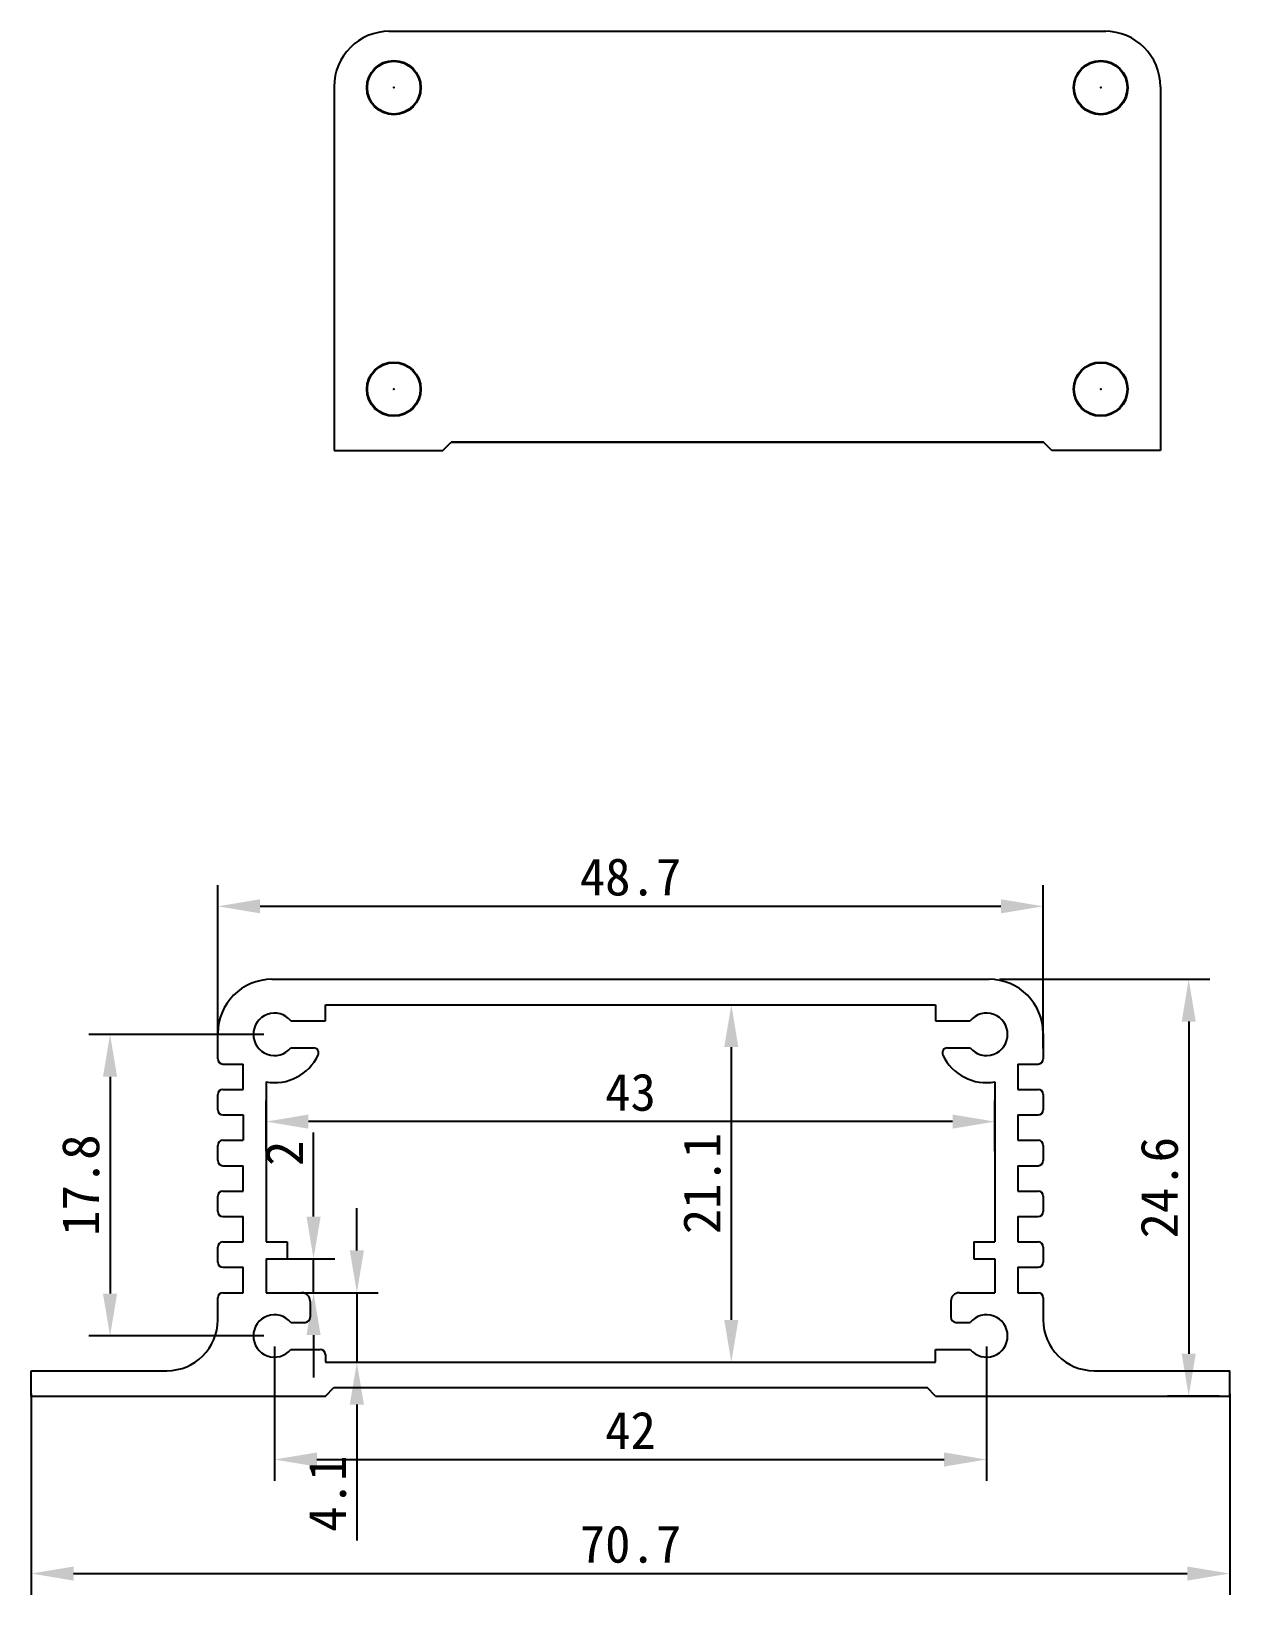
# Model space of a CAD drawing. Header units: millimetres. Extents: x 3768.6 to 3839.3, y 968.7 to 1061.
import ezdxf

# ---------------------------------------------------------------- set-up
doc = ezdxf.new("R2010")
doc.units = ezdxf.units.MM
doc.layers.add('POINT', color=2, linetype='Continuous')
doc.layers.add('PROPRO', color=1, linetype='Continuous')
doc.styles.get("Standard").update_dxf_attribs({"font": ''})
doc.styles.get('Standard').set_extended_font_data('NSimSun')
doc.dimstyles.new('ISO-25', dxfattribs={"dimtxt": 2.2, "dimasz": 2.5, "dimexe": 1.25, "dimexo": 0.625, "dimtad": 1, "dimdsep": 46, "dimtxsty": 'Standard', "dimcen": 2.5, "dimclrd": 1, "dimclre": 1, "dimadec": 0, "dimazin": 0, "dimtfac": 1, "dimtmove": 0, "dimatfit": 3, "dimfxl": 1, "dimarcsym": 0})

# ---------------------------------------------------------------- blocks, each defined once
blk = doc.blocks.new('*D47')
at = {"color": 1, "lineweight": -2}
for p, q in [((3768.588, 980.598), (3768.588, 968.749)), ((3839.288, 980.598), (3839.288, 968.749)), ((3771.088, 969.999), (3836.788, 969.999))]:
    blk.add_line(p, q, dxfattribs=at)
at = {"color": 1}
for points in [[(3771.088, 970.416), (3771.088, 969.583), (3768.588, 969.999)], [(3836.788, 970.416), (3836.788, 969.583), (3839.288, 969.999)]]:
    blk.add_solid(points, dxfattribs=at)
at = {"layer": 'DEFPOINTS', "color": 0}
for p in [(3768.588, 981.223), (3839.288, 981.223), (3839.288, 969.999)]:
    blk.add_point(p, dxfattribs=at)
at = {"color": 0, "insert": (3803.938, 971.724), "char_height": 2.2, "attachment_point": 5}
blk.add_mtext('70.7', dxfattribs=at)
blk = doc.blocks.new('*D48')
at = {"color": 1, "lineweight": -2}
for p, q in [((3782.938, 983.398), (3782.938, 975.479)), ((3824.938, 983.398), (3824.938, 975.479)), ((3785.438, 976.729), (3822.438, 976.729))]:
    blk.add_line(p, q, dxfattribs=at)
at = {"color": 1}
for points in [[(3785.438, 977.146), (3785.438, 976.312), (3782.938, 976.729)], [(3822.438, 977.146), (3822.438, 976.312), (3824.938, 976.729)]]:
    blk.add_solid(points, dxfattribs=at)
at = {"layer": 'DEFPOINTS', "color": 0}
for p in [(3782.938, 984.023), (3824.938, 984.023), (3824.938, 976.729)]:
    blk.add_point(p, dxfattribs=at)
at = {"color": 0, "insert": (3803.938, 978.454), "char_height": 2.2, "attachment_point": 5}
blk.add_mtext('42', dxfattribs=at)
blk = doc.blocks.new('*D49')
at = {"color": 1, "lineweight": -2}
for p, q in [((3779.588, 1001.748), (3779.588, 1010.631)), ((3828.288, 1000.998), (3828.288, 1010.631)), ((3782.088, 1009.381), (3825.788, 1009.381))]:
    blk.add_line(p, q, dxfattribs=at)
at = {"color": 1}
for points in [[(3782.088, 1009.798), (3782.088, 1008.965), (3779.588, 1009.381)], [(3825.788, 1009.798), (3825.788, 1008.965), (3828.288, 1009.381)]]:
    blk.add_solid(points, dxfattribs=at)
at = {"layer": 'DEFPOINTS', "color": 0}
for p in [(3828.288, 1009.381), (3779.588, 1001.123), (3828.288, 1000.373)]:
    blk.add_point(p, dxfattribs=at)
at = {"color": 0, "insert": (3803.938, 1011.106), "char_height": 2.2, "attachment_point": 5}
blk.add_mtext('48.7', dxfattribs=at)
blk = doc.blocks.new('*D50')
at = {"color": 1, "lineweight": -2}
for p, q in [((3782.313, 1001.823), (3771.986, 1001.823)), ((3773.236, 999.323), (3773.236, 986.523)), ((3782.313, 984.023), (3771.986, 984.023))]:
    blk.add_line(p, q, dxfattribs=at)
at = {"color": 1}
for points in [[(3772.82, 999.323), (3773.653, 999.323), (3773.236, 1001.823)], [(3772.82, 986.523), (3773.653, 986.523), (3773.236, 984.023)]]:
    blk.add_solid(points, dxfattribs=at)
at = {"layer": 'DEFPOINTS', "color": 0}
for p in [(3782.938, 1001.823), (3773.236, 984.023), (3782.938, 984.023)]:
    blk.add_point(p, dxfattribs=at)
at = {"color": 0, "insert": (3771.511, 992.923), "char_height": 2.2, "attachment_point": 5, "rotation": 90}
blk.add_mtext('17.8', dxfattribs=at)
blk = doc.blocks.new('*D51')
at = {"color": 1, "lineweight": -2}
for p, q in [((3825.713, 1005.073), (3838.12, 1005.073)), ((3836.87, 1002.573), (3836.87, 982.973)), ((3838.663, 980.473), (3835.62, 980.473))]:
    blk.add_line(p, q, dxfattribs=at)
at = {"color": 1}
for points in [[(3836.454, 1002.573), (3837.287, 1002.573), (3836.87, 1005.073)], [(3836.454, 982.973), (3837.287, 982.973), (3836.87, 980.473)]]:
    blk.add_solid(points, dxfattribs=at)
at = {"layer": 'DEFPOINTS', "color": 0}
for p in [(3825.088, 1005.073), (3836.87, 980.473), (3839.288, 980.473)]:
    blk.add_point(p, dxfattribs=at)
at = {"color": 0, "insert": (3835.145, 992.773), "char_height": 2.2, "attachment_point": 5, "rotation": 90}
blk.add_mtext('24.6', dxfattribs=at)
blk = doc.blocks.new('*D52')
at = {"color": 1, "lineweight": -2}
for p, q in [((3785.24, 991.073), (3785.24, 996.033)), ((3783.688, 988.573), (3786.49, 988.573)), ((3785.24, 986.573), (3785.24, 988.573)), ((3784.113, 986.573), (3786.49, 986.573)), ((3785.24, 984.073), (3785.24, 981.573))]:
    blk.add_line(p, q, dxfattribs=at)
at = {"color": 1}
for points in [[(3784.823, 991.073), (3785.657, 991.073), (3785.24, 988.573)], [(3784.823, 984.073), (3785.657, 984.073), (3785.24, 986.573)]]:
    blk.add_solid(points, dxfattribs=at)
at = {"layer": 'DEFPOINTS', "color": 0}
for p in [(3783.063, 988.573), (3783.488, 986.573), (3785.24, 986.573)]:
    blk.add_point(p, dxfattribs=at)
at = {"color": 0, "insert": (3783.515, 994.803), "char_height": 2.2, "attachment_point": 5, "rotation": 90}
blk.add_mtext('2', dxfattribs=at)
blk = doc.blocks.new('*D53')
at = {"color": 1, "lineweight": -2}
for p, q in [((3787.795, 989.073), (3787.795, 991.573)), ((3785.801, 986.573), (3789.045, 986.573)), ((3787.795, 986.573), (3787.795, 982.473)), ((3786.563, 982.473), (3789.045, 982.473)), ((3787.795, 979.973), (3787.795, 971.957))]:
    blk.add_line(p, q, dxfattribs=at)
at = {"color": 1}
for points in [[(3787.379, 989.073), (3788.212, 989.073), (3787.795, 986.573)], [(3787.379, 979.973), (3788.212, 979.973), (3787.795, 982.473)]]:
    blk.add_solid(points, dxfattribs=at)
at = {"layer": 'DEFPOINTS', "color": 0}
for p in [(3785.176, 986.573), (3785.938, 982.473), (3787.795, 982.473)]:
    blk.add_point(p, dxfattribs=at)
at = {"color": 0, "insert": (3786.07, 974.715), "char_height": 2.2, "attachment_point": 5, "rotation": 90}
blk.add_mtext('4.1', dxfattribs=at)
blk = doc.blocks.new('*D54')
at = {"color": 1, "lineweight": -2}
for p, q in [((3782.438, 994.92), (3782.438, 997.924)), ((3825.438, 994.92), (3825.438, 997.924)), ((3822.938, 996.674), (3784.938, 996.674))]:
    blk.add_line(p, q, dxfattribs=at)
at = {"color": 1}
for points in [[(3784.938, 997.091), (3784.938, 996.258), (3782.438, 996.674)], [(3822.938, 997.091), (3822.938, 996.258), (3825.438, 996.674)]]:
    blk.add_solid(points, dxfattribs=at)
at = {"layer": 'DEFPOINTS', "color": 0}
for p in [(3782.438, 996.674), (3782.438, 994.295), (3825.438, 994.295)]:
    blk.add_point(p, dxfattribs=at)
at = {"color": 0, "insert": (3803.938, 998.399), "char_height": 2.2, "attachment_point": 5}
blk.add_mtext('43', dxfattribs=at)
blk = doc.blocks.new('*D55')
at = {"color": 1, "lineweight": -2}
for p, q in [((3804.563, 1003.573), (3811.136, 1003.573)), ((3809.886, 1001.073), (3809.886, 984.973)), ((3804.563, 982.473), (3811.136, 982.473))]:
    blk.add_line(p, q, dxfattribs=at)
at = {"color": 1}
for points in [[(3809.469, 1001.073), (3810.302, 1001.073), (3809.886, 1003.573)], [(3809.469, 984.973), (3810.302, 984.973), (3809.886, 982.473)]]:
    blk.add_solid(points, dxfattribs=at)
at = {"layer": 'DEFPOINTS', "color": 0}
for p in [(3803.938, 1003.573), (3803.938, 982.473), (3809.886, 982.473)]:
    blk.add_point(p, dxfattribs=at)
at = {"color": 0, "insert": (3808.161, 993.023), "char_height": 2.2, "attachment_point": 5, "rotation": 90}
blk.add_mtext('21.1', dxfattribs=at)
blk = doc.blocks.new('*U44', base_point=(506.378, 186.342))
at = {"layer": 'POINT', "color": 2}
blk.add_point((506.378, 186.342), dxfattribs=at)
at = {"layer": 'PROPRO'}
blk.add_circle((506.378, 186.342), 1.6, dxfattribs=at)
blk = doc.blocks.new('*U43', base_point=(506.378, 204.142))
at = {"layer": 'POINT', "color": 2}
blk.add_point((506.378, 204.142), dxfattribs=at)
at = {"layer": 'PROPRO'}
blk.add_circle((506.378, 204.142), 1.6, dxfattribs=at)
blk = doc.blocks.new('*U46', base_point=(548.078, 186.342))
at = {"layer": 'POINT', "color": 2}
blk.add_point((548.078, 186.342), dxfattribs=at)
at = {"layer": 'PROPRO'}
blk.add_circle((548.078, 186.342), 1.6, dxfattribs=at)
blk = doc.blocks.new('*U45', base_point=(548.078, 204.142))
at = {"layer": 'POINT', "color": 2}
blk.add_point((548.078, 204.142), dxfattribs=at)
at = {"layer": 'PROPRO'}
blk.add_circle((548.078, 204.142), 1.6, dxfattribs=at)

msp = doc.modelspace()

# ---------------------------------------------------------------- linework, layer by layer
for p, q in [((3789.677, 1061.027), (3831.977, 1061.027)), ((3786.452, 1057.752), (3786.452, 1036.277)), ((3835.202, 1057.752), (3835.202, 1036.277)), ((3792.859, 1036.277), (3793.359, 1036.777)), ((3828.296, 1036.777), (3793.359, 1036.777)), ((3793.369, 1036.777), (3828.286, 1036.777)), ((3828.796, 1036.277), (3828.296, 1036.777)), ((3786.452, 1036.277), (3792.859, 1036.277)), ((3835.202, 1036.277), (3828.796, 1036.277)), ((3782.788, 1005.073), (3825.088, 1005.073)), ((3785.938, 1003.573), (3821.938, 1003.573)), ((3785.938, 1002.623), (3785.938, 1003.573)), ((3821.938, 1003.573), (3821.938, 1002.623)), ((3783.899, 1002.623), (3785.938, 1002.623)), ((3821.938, 1002.623), (3823.978, 1002.623)), ((3779.588, 1000.373), (3779.588, 1001.873)), ((3828.288, 1001.873), (3828.288, 1000.373)), ((3783.899, 1001.023), (3785.239, 1001.023)), ((3822.638, 1001.023), (3823.978, 1001.023)), ((3779.888, 1000.073), (3781.088, 1000.073)), ((3781.088, 998.573), (3781.088, 1000.073)), ((3826.788, 1000.073), (3827.988, 1000.073)), ((3826.788, 1000.073), (3826.788, 998.573)), ((3779.888, 998.573), (3781.088, 998.573)), ((3782.438, 999.017), (3782.438, 989.573)), ((3825.438, 999.017), (3825.438, 989.573)), ((3826.788, 998.573), (3827.988, 998.573)), ((3779.588, 997.373), (3779.588, 998.273)), ((3828.288, 998.273), (3828.288, 997.373)), ((3779.888, 997.073), (3781.088, 997.073)), ((3781.088, 997.073), (3781.088, 995.573)), ((3826.788, 997.073), (3827.988, 997.073)), ((3826.788, 997.073), (3826.788, 995.573)), ((3779.588, 994.373), (3779.588, 995.273)), ((3779.888, 995.573), (3781.088, 995.573)), ((3826.788, 995.573), (3827.988, 995.573)), ((3828.288, 995.273), (3828.288, 994.373)), ((3779.888, 994.073), (3781.088, 994.073)), ((3781.088, 992.573), (3781.088, 994.073)), ((3826.788, 994.073), (3827.988, 994.073)), ((3826.788, 994.073), (3826.788, 992.573)), ((3779.588, 991.373), (3779.588, 992.273)), ((3779.888, 992.573), (3781.088, 992.573)), ((3826.788, 992.573), (3827.988, 992.573)), ((3828.288, 992.273), (3828.288, 991.373)), ((3779.888, 991.073), (3781.088, 991.073)), ((3781.088, 989.573), (3781.088, 991.073)), ((3826.788, 991.073), (3827.988, 991.073)), ((3826.788, 991.073), (3826.788, 989.573)), ((3779.588, 988.373), (3779.588, 989.273)), ((3779.888, 989.573), (3781.088, 989.573)), ((3782.438, 989.573), (3783.688, 989.573)), ((3783.688, 989.573), (3783.688, 988.573)), ((3824.188, 989.573), (3825.438, 989.573)), ((3824.188, 989.573), (3824.188, 988.573)), ((3826.788, 989.573), (3827.988, 989.573)), ((3828.288, 989.273), (3828.288, 988.373)), ((3782.438, 988.573), (3783.688, 988.573)), ((3782.438, 988.573), (3782.438, 986.573)), ((3824.188, 988.573), (3825.438, 988.573)), ((3825.438, 988.573), (3825.438, 986.573)), ((3779.888, 988.073), (3781.088, 988.073)), ((3781.088, 986.573), (3781.088, 988.073)), ((3826.788, 988.073), (3827.988, 988.073)), ((3826.788, 988.073), (3826.788, 986.573)), ((3779.888, 986.573), (3781.088, 986.573)), ((3782.438, 986.573), (3784.538, 986.573)), ((3823.338, 986.573), (3825.438, 986.573)), ((3826.788, 986.573), (3827.988, 986.573)), ((3779.588, 984.973), (3779.588, 986.273)), ((3785.038, 986.073), (3785.038, 985.123)), ((3822.838, 986.073), (3822.838, 985.123)), ((3828.288, 986.273), (3828.288, 984.973)), ((3783.899, 984.823), (3784.738, 984.823)), ((3823.138, 984.823), (3823.978, 984.823)), ((3783.899, 983.223), (3785.638, 983.223)), ((3785.938, 982.923), (3785.938, 982.473)), ((3821.938, 983.223), (3823.978, 983.223)), ((3821.938, 982.473), (3821.938, 983.223)), ((3768.588, 981.973), (3776.588, 981.973)), ((3768.588, 980.473), (3768.588, 981.973)), ((3785.938, 982.473), (3821.938, 982.473)), ((3831.288, 981.973), (3839.288, 981.973)), ((3839.288, 980.473), (3839.288, 981.973)), ((3785.938, 980.473), (3786.438, 980.973)), ((3786.438, 980.973), (3821.438, 980.973)), ((3821.938, 980.473), (3821.438, 980.973)), ((3768.588, 980.473), (3785.938, 980.473)), ((3821.938, 980.473), (3839.288, 980.473))]:
    msp.add_line(p, q)
for centre in [(3789.977, 1057.702), (3831.677, 1057.702), (3789.977, 1039.902), (3831.677, 1039.902)]:
    msp.add_circle(centre, 1.56)
for centre, radius, start, end in [((3789.727, 1057.752), 3.275, 90, 180), ((3831.927, 1057.752), 3.275, 0, 90), ((3782.788, 1001.873), 3.2, 90, 180), ((3825.088, 1001.873), 3.2, 0, 90), ((3782.938, 1001.823), 1.25, 39.79182, 320.20818), ((3824.938, 1001.823), 1.25, 219.79182, 140.20818), ((3779.888, 1000.373), 0.3, 180, 270), ((3782.938, 1001.823), 2.85, 259.89582, 334.4453), ((3785.239, 1000.723), 0.3, 334.4453, 90), ((3822.638, 1000.723), 0.3, 90, 205.5547), ((3824.938, 1001.823), 2.85, 205.5547, 280.10418), ((3827.988, 1000.373), 0.3, 270, 0), ((3779.888, 998.273), 0.3, 90, 180), ((3827.988, 998.273), 0.3, 0, 90), ((3779.888, 997.373), 0.3, 180, 270), ((3827.988, 997.373), 0.3, 270, 0), ((3779.888, 995.273), 0.3, 90, 180), ((3827.988, 995.273), 0.3, 0, 90), ((3779.888, 994.373), 0.3, 180, 270), ((3827.988, 994.373), 0.3, 270, 0), ((3779.888, 992.273), 0.3, 90, 180), ((3827.988, 992.273), 0.3, 0, 90), ((3779.888, 991.373), 0.3, 180, 270), ((3827.988, 991.373), 0.3, 270, 0), ((3779.888, 989.273), 0.3, 90, 180), ((3827.988, 989.273), 0.3, 0, 90), ((3779.888, 988.373), 0.3, 180, 270), ((3827.988, 988.373), 0.3, 270, 0), ((3779.888, 986.273), 0.3, 90, 180), ((3784.538, 986.073), 0.5, 0, 90), ((3823.338, 986.073), 0.5, 90, 180), ((3827.988, 986.273), 0.3, 0, 90), ((3776.588, 984.973), 3, 270, 0), ((3782.938, 984.023), 1.25, 39.79182, 320.20818), ((3784.738, 985.123), 0.3, 270, 360), ((3823.138, 985.123), 0.3, 180, 270), ((3824.938, 984.023), 1.25, 219.79182, 140.20818), ((3831.288, 984.973), 3, 180, 270), ((3785.638, 982.923), 0.3, 0, 90)]:
    msp.add_arc(centre, radius, start, end)

# ---------------------------------------------------------------- block references
at = {"layer": 'PROPRO'}
for name, p in [('*U43', (3789.977, 1057.703)), ('*U45', (3831.677, 1057.703)), ('*U44', (3789.977, 1039.903)), ('*U46', (3831.677, 1039.903))]:
    msp.add_blockref(name, p, dxfattribs=at)

# ---------------------------------------------------------------- dimensions: what is measured, and where the dimension line sits
for base, p1, p2, picture, middle in [((3828.288, 1009.381), (3779.588, 1001.123), (3828.288, 1000.373), '*D49', (3803.938, 1011.106)), ((3782.438, 996.674), (3825.438, 994.295), (3782.438, 994.295), '*D54', (3803.938, 998.399)), ((3824.938, 976.729), (3782.938, 984.023), (3824.938, 984.023), '*D48', (3803.938, 978.454))]:
    dim = msp.add_linear_dim(base=base, p1=p1, p2=p2, dimstyle='ISO-25')
    dim.commit()
    dim.dimension.update_dxf_attribs({"geometry": picture, "text_midpoint": middle})
for base, p1, p2, picture, middle in [((3836.87, 980.473), (3825.088, 1005.073), (3839.288, 980.473), '*D51', (3836.87, 992.773)), ((3773.236, 984.023), (3782.938, 1001.823), (3782.938, 984.023), '*D50', (3773.236, 992.923)), ((3785.24, 986.573), (3783.063, 988.573), (3783.488, 986.573), '*D52', (3785.24, 994.803))]:
    dim = msp.add_linear_dim(base=base, p1=p1, p2=p2, angle=90, dimstyle='ISO-25')
    dim.commit()
    dim.dimension.update_dxf_attribs({"geometry": picture, "text_midpoint": middle, "dimtype": 160})
for base, p1, p2, picture, middle in [((3809.886, 982.473), (3803.938, 1003.573), (3803.938, 982.473), '*D55', (3808.161, 993.023)), ((3787.795, 982.473), (3785.176, 986.573), (3785.938, 982.473), '*D53', (3786.07, 974.715))]:
    dim = msp.add_linear_dim(base=base, p1=p1, p2=p2, angle=90, dimstyle='ISO-25')
    dim.commit()
    dim.dimension.update_dxf_attribs({"geometry": picture, "text_midpoint": middle})
dim = msp.add_linear_dim(base=(3839.288, 969.999), p1=(3768.588, 981.223), p2=(3839.288, 981.223), dimstyle='ISO-25')
dim.commit()
dim.dimension.update_dxf_attribs({"geometry": '*D47', "text_midpoint": (3803.938, 969.999), "dimtype": 160})

doc.saveas('drawing.dxf')
